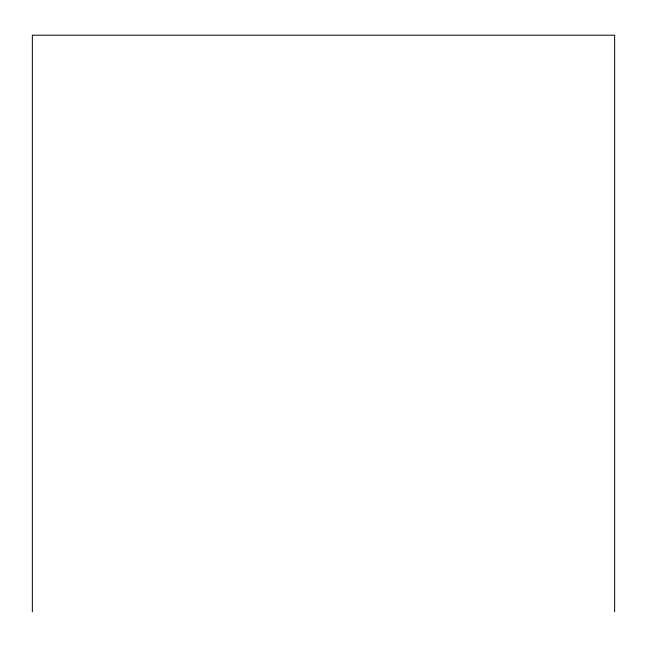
<?xml version="1.0" encoding="UTF-8"?>
<svg xmlns="http://www.w3.org/2000/svg" width="647" height="647" viewBox="0 0 647 647"><rect width="100%" height="100%" fill="white"/><g stroke="black" fill="none" stroke-linecap="round" stroke-linejoin="round"><path stroke-width="0.97" d="M614.65 611.795L614.65 35.205L32.35 35.205L32.35 611.795"/></g></svg>
